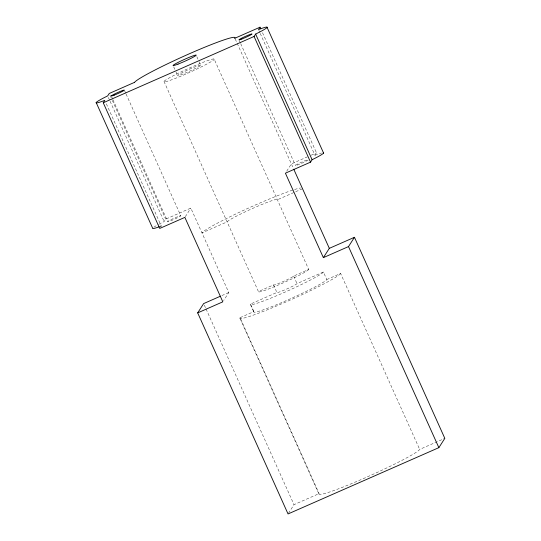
<?xml version="1.0" encoding="UTF-8"?>
<svg xmlns="http://www.w3.org/2000/svg" width="541" height="541" viewBox="0 0 541 541"><rect width="100%" height="100%" fill="white"/><g stroke="black" fill="none" stroke-linecap="round" stroke-linejoin="round"><path stroke-width="0.41" stroke-dasharray="2.71 2.03" d="M160.501 227.234L161.279 226.023L105.84 102.682M158.811 224.272A23.763 1.738 -24.2 0 1 160.19 223.548L164.139 221.553L165.688 219.146L190.824 208.096L228.775 292.546L223.67 300.505M185.293 216.725L190.824 208.096M286.689 171.199L291.369 163.896L307.362 156.87M260.221 33.454L314.957 155.26L316.505 152.853L262.453 32.588M288.475 513.287L294 504.658L319.136 493.608A55.256 4.044 -24.2 0 0 365.439 477.703A55.256 4.044 -24.2 0 0 419.681 449.415L444.817 438.366M311.17 155.193L316.505 152.853M302.527 188.721L277.391 199.771A27.632 2.022 -24.2 0 0 254.236 207.724A27.632 2.022 -24.2 0 0 227.119 221.871L201.982 232.921A55.256 4.044 -24.2 0 1 247 208.758A55.256 4.044 -24.2 0 1 300.613 187.97M221.918 295.555L228.775 292.546M163.997 81.434L258.429 291.552L273.509 284.918A11.05 0.811 -24.2 0 0 282.774 281.739A11.05 0.811 -24.2 0 0 293.621 276.079L308.701 269.452L214.27 59.334A27.632 2.022 -24.2 0 0 178.287 73.231A27.632 2.022 -24.2 0 0 174.851 78.594A27.632 2.022 -24.2 0 0 214.27 59.334M253.898 311.602L250.503 304.062L276.897 292.458A11.05 0.811 -24.2 0 0 286.162 289.279A11.05 0.811 -24.2 0 0 297.009 283.619L323.403 272.015L326.791 279.555A40.061 2.935 -24.2 0 1 287.467 300.072A40.061 2.935 -24.2 0 1 253.898 311.602L240.069 317.675L319.136 493.608M326.791 279.555L340.614 273.482L419.681 449.415M314.957 155.26L318.46 153.975A23.763 1.738 -24.2 0 1 321.537 153.015M159.176 226.794L161.279 226.023M258.835 30.37L259.869 32.683M239.305 40.561L240.339 42.874M240.691 43.645L295.433 165.451M235.24 39.013L293.398 168.413M196.829 56.683L198.763 60.991M199.088 61.715L200.697 65.305A12.707 0.933 -24.2 0 1 182.567 74.158A12.707 0.933 -24.2 0 1 184.143 71.696A12.707 0.933 -24.2 0 1 200.697 65.305M293.621 276.079L297.009 283.619M273.509 284.918L276.897 292.458M173.702 66.847L175.636 71.162M175.96 71.879L177.576 75.469M250.402 304.421L253.79 311.961M239.92 318.176L318.994 494.109M124.687 90.935L125.728 93.248M126.073 94.019L180.816 215.825A7.182 0.527 -24.2 0 1 170.645 220.809A7.182 0.527 -24.2 0 1 171.355 219.49A7.182 0.527 -24.2 0 1 180.816 215.825M111.602 96.704L112.643 99.017M112.988 99.787L167.73 221.594M109.904 95.027L111.987 99.652M112.332 100.423L165.688 219.146M204.329 305.138L205.715 308.214M206.06 308.985L294 504.658M108.362 97.441L109.749 100.525M110.094 101.295L164.139 221.553M340.614 273.482A55.256 4.044 -24.2 0 1 286.372 301.77A55.256 4.044 -24.2 0 1 240.069 317.675M323.403 272.015A40.061 2.935 -24.2 0 1 284.079 292.532A40.061 2.935 -24.2 0 1 250.503 304.062M308.701 269.452A27.632 2.022 -24.2 0 1 281.584 283.599A27.632 2.022 -24.2 0 1 258.429 291.552M153.833 227.2A23.763 1.738 -24.2 0 1 158.161 224.623M308.147 160.014A7.182 0.527 -24.2 0 1 297.793 164.883A7.182 0.527 -24.2 0 1 298.639 163.565A7.182 0.527 -24.2 0 1 308.411 159.595"/><path stroke-width="0.81" d="M323.288 152.711A23.763 1.738 -24.2 0 1 316.045 157.742L312.096 159.73L310.548 162.138L285.411 173.188L323.362 257.638L329.32 248.346L354.456 237.296L444.817 438.366L438.866 447.65L288.049 513.95L197.681 312.887L222.818 301.837L184.866 217.387L159.73 228.437L103.257 102.776L104.805 100.369L101.302 101.654A23.763 1.738 -24.2 0 1 103.716 97.887L107.666 95.899L109.214 93.485L134.351 82.435M103.257 102.776L254.074 36.477L255.623 34.069L259.572 32.081A23.763 1.738 -24.2 0 0 261.986 28.315L258.483 29.599L260.032 27.192L260.721 28.734M197.681 312.887L203.639 303.596L220.397 296.225M323.362 257.638L348.505 246.588L354.456 237.296M234.895 38.242L260.032 27.192M159.176 226.794L157.776 227.308A23.763 1.738 -24.2 0 1 152.657 228.214L96.183 102.553M267.105 27.415L323.579 153.076M255.623 34.069L312.096 159.73M254.074 36.477L310.548 162.138M348.505 246.588L438.866 447.65M293.736 169.164L329.32 248.346M134.526 82.36A55.256 4.078 -24.3 0 1 189.823 53.566A55.256 4.078 -24.3 0 1 234.76 38.296M178.043 64.109A12.707 0.933 -24.2 0 0 196.18 55.25A12.707 0.933 -24.2 0 0 179.626 61.64A12.707 0.933 -24.2 0 0 178.043 64.109M114.171 95.148A7.182 0.527 -24.2 0 0 124.342 90.164A7.182 0.527 -24.2 0 0 114.881 93.836A7.182 0.527 -24.2 0 0 114.171 95.148M241.773 39.053A7.182 0.527 -24.2 0 0 252.025 34.042A7.182 0.527 -24.2 0 0 242.672 37.654A7.182 0.527 -24.2 0 0 241.773 39.053"/></g></svg>
